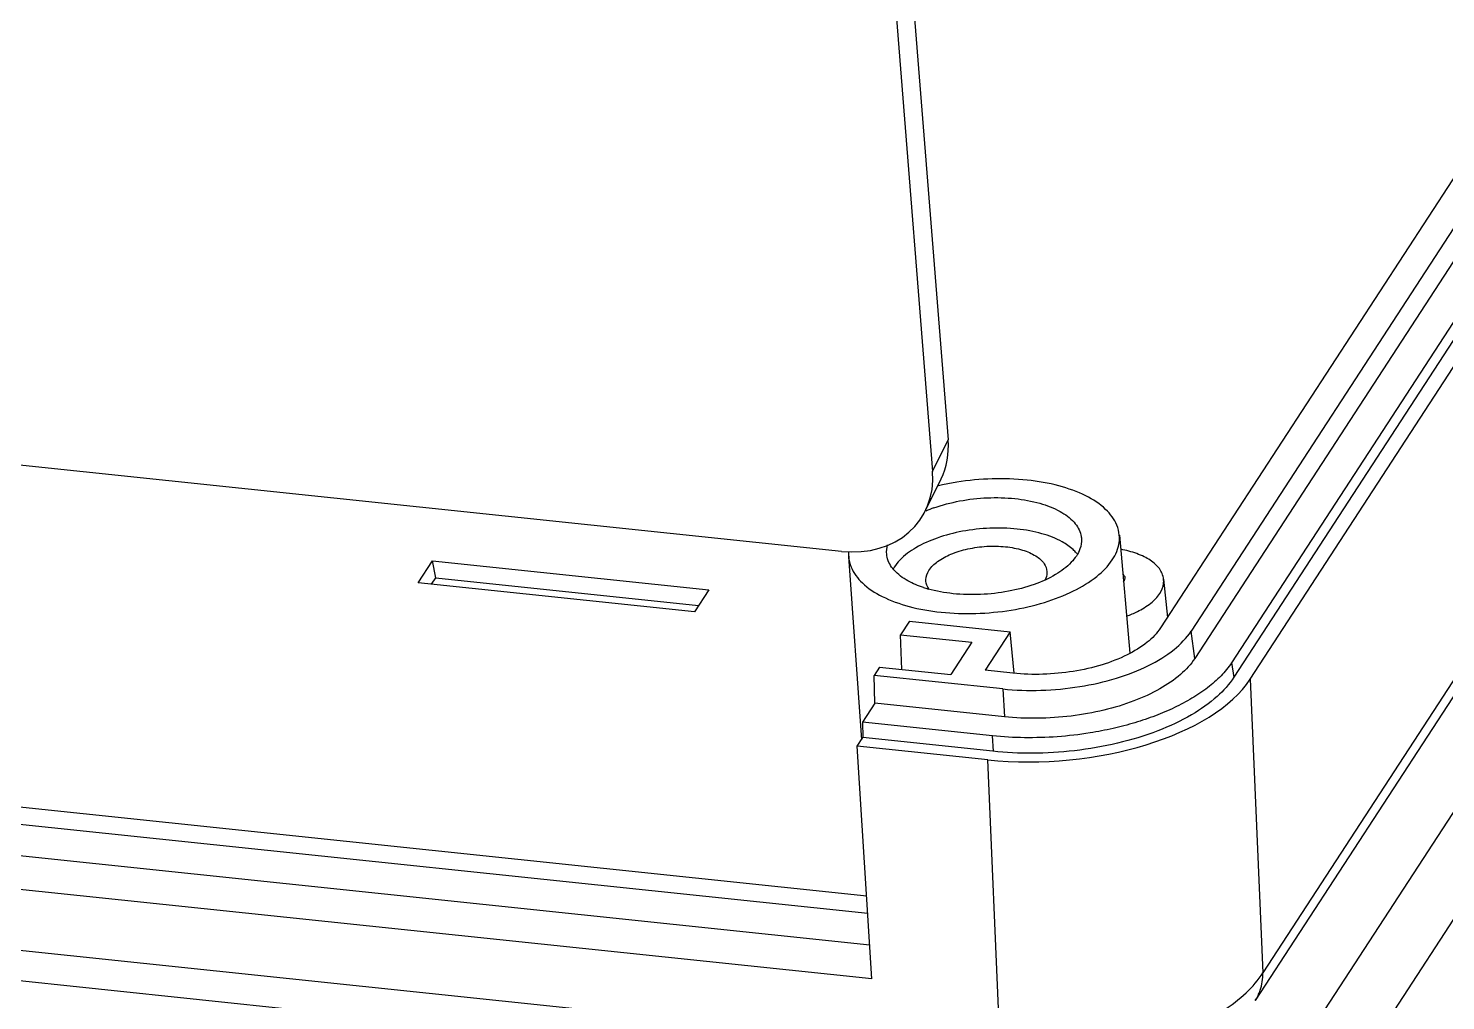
# Model space of a CAD drawing. Header units: inches. Extents: x 491 to 935, y -1750 to -1437.
# Drawn here: x 584.47 to 625.33, y -1709.05 to -1681.02 of the extents above; entities that cross this region are included whole.
import ezdxf

# ---------------------------------------------------------------- set-up
doc = ezdxf.new("R2010")
doc.units = ezdxf.units.IN
doc.header["$MEASUREMENT"] = 0
doc.layers.add('5', color=7, linetype='Continuous')

msp = doc.modelspace()

# ---------------------------------------------------------------- linework, layer by layer
at = {"layer": '5', "color": 7, "linetype": 'Continuous'}
for p, q in [((654.487, -1640.909), (617.113, -1698.304)), ((655.368, -1641.001), (617.995, -1698.397)), ((655.475, -1641.787), (618.102, -1699.183)), ((656.543, -1641.893), (619.161, -1699.306)), ((656.599, -1642.336), (619.226, -1699.727)), ((619.696, -1699.785), (657.074, -1642.381)), ((657.106, -1651.358), (620.063, -1708.246)), ((656.885, -1652.16), (619.842, -1709.048)), ((609.737, -1677.186), (610.99, -1692.882)), ((609.277, -1677.949), (610.542, -1693.795)), ((636.648, -1686.57), (616.179, -1718.005)), ((614.908, -1723.062), (638.541, -1686.768)), ((607.915, -1696.098), (543.77, -1689.366)), ((610.542, -1693.795), (610.99, -1692.882)), ((610.338, -1694.923), (610.786, -1694.01)), ((615.926, -1695.626), (616.232, -1699.03)), ((595.716, -1697.007), (596.129, -1696.374)), ((596.129, -1696.374), (604.087, -1697.209)), ((596.219, -1696.86), (596.129, -1696.374)), ((608.122, -1696.249), (608.49, -1701.525)), ((596.097, -1697.047), (596.219, -1696.86)), ((596.219, -1696.86), (603.796, -1697.655)), ((616.088, -1696.858), (616.063, -1696.949)), ((617.202, -1696.9), (617.312, -1697.999)), ((603.675, -1697.842), (595.716, -1697.007)), ((604.087, -1697.209), (603.675, -1697.842)), ((616.047, -1696.973), (616.063, -1696.949)), ((609.873, -1698.113), (609.618, -1698.503)), ((609.873, -1698.113), (612.782, -1698.418)), ((609.618, -1698.503), (611.673, -1698.719)), ((609.657, -1699.498), (609.618, -1698.503)), ((612.782, -1698.418), (612.061, -1699.525)), ((612.892, -1699.606), (612.782, -1698.418)), ((618.102, -1699.183), (617.995, -1698.397)), ((611.673, -1698.719), (611.069, -1699.647)), ((608.642, -1706.032), (544.96, -1699.35)), ((619.164, -1699.298), (619.223, -1699.735)), ((609.014, -1699.431), (608.857, -1699.673)), ((612.564, -1700.062), (608.857, -1699.673)), ((608.874, -1700.474), (608.857, -1699.673)), ((609.014, -1699.431), (611.069, -1699.647)), ((612.859, -1699.609), (612.061, -1699.525)), ((608.673, -1706.538), (544.654, -1699.82)), ((612.564, -1700.062), (612.612, -1700.866)), ((619.696, -1699.785), (620.063, -1708.246)), ((608.874, -1700.474), (608.518, -1701.021)), ((612.611, -1700.866), (608.874, -1700.474)), ((608.731, -1707.45), (544.102, -1700.668)), ((612.266, -1701.415), (608.518, -1701.021)), ((608.518, -1701.021), (608.528, -1701.466)), ((608.792, -1708.423), (543.513, -1701.572)), ((608.369, -1701.71), (608.528, -1701.466)), ((612.13, -1702.104), (608.369, -1701.71)), ((608.792, -1708.423), (608.369, -1701.71)), ((612.281, -1701.86), (608.528, -1701.466)), ((612.262, -1701.414), (612.289, -1701.861)), ((612.497, -1710.566), (612.13, -1702.104)), ((612.497, -1710.566), (540.17, -1702.976)), ((612.914, -1711.492), (540.586, -1703.902))]:
    msp.add_line(p, q, dxfattribs=at)
for centre, radius, start, end in [((612.364, -1701.186), 7.169, 102.3876, 103.6555), ((611.933, -1698.653), 4.043, 109.5342, 113.1513), ((609.101, -1696.176), 0.981, 175.6259, 184.2446), ((611.34, -1693.924), 3.387, 251.7097, 254.146)]:
    msp.add_arc(centre, radius, start, end, dxfattribs=at)
for centre, major_axis, ratio, start_param, end_param in [((608.147, -1692.576), (2.516, -1.648), 0.812301, 0.100908, 0.56219), ((607.699, -1693.489), (2.516, -1.648), 0.812301, 5.277318, 6.845375), ((614.018, -1699.18), (5.984, 0.47), 0.492461, -1.930033, -0.361976)]:
    msp.add_ellipse(centre, major_axis=major_axis, ratio=ratio, start_param=start_param, end_param=end_param, dxfattribs=at)
for points, start_tangent, end_tangent in [([(613.264, -1694.043), (612.261, -1694.007), (611.242, -1694.104), (610.826, -1694.183)], (-0.994539, 0.104366), (-0.976708, -0.214573)), ([(615.924, -1695.626), (615.856, -1695.343), (615.531, -1694.886), (614.961, -1694.498), (614.186, -1694.21), (613.264, -1694.043)], (-0.092204, 0.99574), (-0.994539, 0.104366)), ([(610.581, -1694.843), (611.321, -1694.645), (612.123, -1694.553), (612.917, -1694.576)], (0.942145, 0.335205), (0.994539, -0.104366)), ([(612.917, -1694.576), (613.634, -1694.711), (614.217, -1694.946), (614.621, -1695.259), (614.818, -1695.627), (614.833, -1695.736)], (0.994539, -0.104366), (0.051167, -0.99869)), ([(612.98, -1695.453), (612.195, -1695.43), (611.405, -1695.519), (610.676, -1695.712), (610.059, -1695.992), (609.603, -1696.341), (609.548, -1696.401)], (-0.994539, 0.104366), (-0.657703, -0.753278)), ([(611.788, -1697.886), (612.807, -1697.789), (613.768, -1697.567), (614.607, -1697.237), (615.275, -1696.819), (615.722, -1696.343), (615.921, -1695.84), (615.924, -1695.626)], (0.999536, 0.030463), (-0.092204, 0.99574)), ([(614.592, -1696.046), (614.28, -1695.824), (613.696, -1695.588), (612.98, -1695.453)], (-0.731523, 0.681817), (-0.994539, 0.104366)), ([(609.218, -1696.185), (609.246, -1695.905)], (-0.090207, 0.995923), (0.280139, 0.95996)), ([(610.35, -1696.958), (610.348, -1696.916), (610.436, -1696.644), (610.686, -1696.39), (611.07, -1696.178), (611.556, -1696.027), (612.102, -1695.952), (612.648, -1695.964)], (-0.100538, 0.994933), (0.994539, -0.104366)), ([(612.648, -1695.964), (613.136, -1696.06), (613.518, -1696.23), (613.759, -1696.455), (613.838, -1696.68)], (0.994539, -0.104366), (0.080088, -0.996788)), ([(614.833, -1695.736), (614.791, -1696.023), (614.541, -1696.413), (614.087, -1696.765), (613.468, -1697.051)], (0.051167, -0.99869), (-0.942145, -0.335205)), ([(614.703, -1696.165), (614.682, -1696.14), (614.592, -1696.046)], (-0.626499, 0.779422), (-0.731523, 0.681817)), ([(617.201, -1696.901), (617.16, -1696.736), (616.969, -1696.474), (616.642, -1696.255), (616.201, -1696.091), (615.966, -1696.038)], (-0.102649, 0.994718), (-0.982935, 0.183951)), ([(608.123, -1696.248), (608.193, -1696.55), (608.517, -1697.007), (609.087, -1697.395), (609.863, -1697.684), (610.785, -1697.851)], (0.073379, -0.997304), (0.994539, -0.104366)), ([(610.277, -1697.14), (609.831, -1696.948), (609.427, -1696.634), (609.23, -1696.266), (609.218, -1696.185)], (-0.949333, 0.314271), (-0.090207, 0.995923)), ([(609.548, -1696.401), (609.401, -1696.609)], (-0.657703, -0.753278), (-0.473945, -0.880555)), ([(613.838, -1696.68), (613.839, -1696.714), (613.79, -1696.915)], (0.080088, -0.996788), (-0.42735, -0.904086)), ([(616.029, -1696.754), (616.036, -1696.761), (616.087, -1696.85), (616.088, -1696.858)], (0.749331, -0.662195), (0.067861, -0.997695)), ([(617.089, -1697.314), (617.201, -1697.022), (617.201, -1696.901)], (0.545667, 0.838002), (-0.102649, 0.994718)), ([(610.439, -1697.19), (610.429, -1697.175), (610.35, -1696.958)], (-0.568771, 0.822496), (-0.100538, 0.994933)), ([(611.132, -1697.317), (610.415, -1697.182)], (-0.994539, 0.104366), (-0.961836, 0.273627)), ([(613.468, -1697.051), (612.728, -1697.248), (611.925, -1697.34), (611.132, -1697.317)], (-0.942145, -0.335205), (-0.994539, 0.104366)), ([(616.138, -1697.963), (616.446, -1697.832), (616.831, -1697.59), (617.089, -1697.314)], (0.939395, 0.342838), (0.545667, 0.838002)), ([(610.785, -1697.851), (611.788, -1697.886)], (0.994539, -0.104366), (0.999536, 0.030463)), ([(612.564, -1700.062), (613.667, -1700.101), (614.784, -1699.995), (615.84, -1699.752), (616.767, -1699.387), (617.502, -1698.925), (617.995, -1698.397)], (0.994515, -0.104593), (0.545154, 0.838336)), ([(617.113, -1698.304), (616.727, -1698.718), (616.152, -1699.08), (615.426, -1699.366), (614.598, -1699.556), (613.723, -1699.64), (612.859, -1699.609)], (-0.545012, -0.838428), (-0.994509, 0.104656)), ([(618.102, -1699.183), (617.69, -1699.645), (617.094, -1700.06), (616.345, -1700.408), (615.479, -1700.674), (614.537, -1700.844), (613.566, -1700.909), (612.611, -1700.866)], (-0.54516, -0.838332), (-0.994515, 0.104591)), ([(619.161, -1699.306), (618.858, -1699.683), (618.47, -1700.026), (618.018, -1700.332), (617.514, -1700.601), (616.964, -1700.836), (616.373, -1701.036), (615.744, -1701.201), (615.081, -1701.33)], (-0.54796, -0.836504), (-0.987324, -0.158719)), ([(619.226, -1699.727), (618.745, -1700.277), (618.01, -1700.807), (617.037, -1701.27), (615.873, -1701.627), (614.635, -1701.843), (613.409, -1701.916), (612.281, -1701.86)], (-0.542788, -0.83987), (-0.994405, 0.105638)), ([(615.081, -1701.33), (614.136, -1701.44), (613.187, -1701.468), (612.266, -1701.415)], (-0.987324, -0.158719), (-0.994539, 0.104366)), ([(619.584, -1708.82), (620.063, -1708.246)], (0.725333, 0.688398), (0.53341, 0.845857)), ([(619.843, -1709.048), (619.988, -1708.749), (620.063, -1708.246)], (0.544571, 0.838715), (-0.022834, 0.999739)), ([(617.063, -1710.17), (618.065, -1709.796), (618.919, -1709.336), (619.584, -1708.82)], (0.956076, 0.293118), (0.725333, 0.688398))]:
    msp.add_spline(points, degree=3, dxfattribs=dict(at, start_tangent=start_tangent, end_tangent=end_tangent))

doc.saveas('drawing.dxf')
